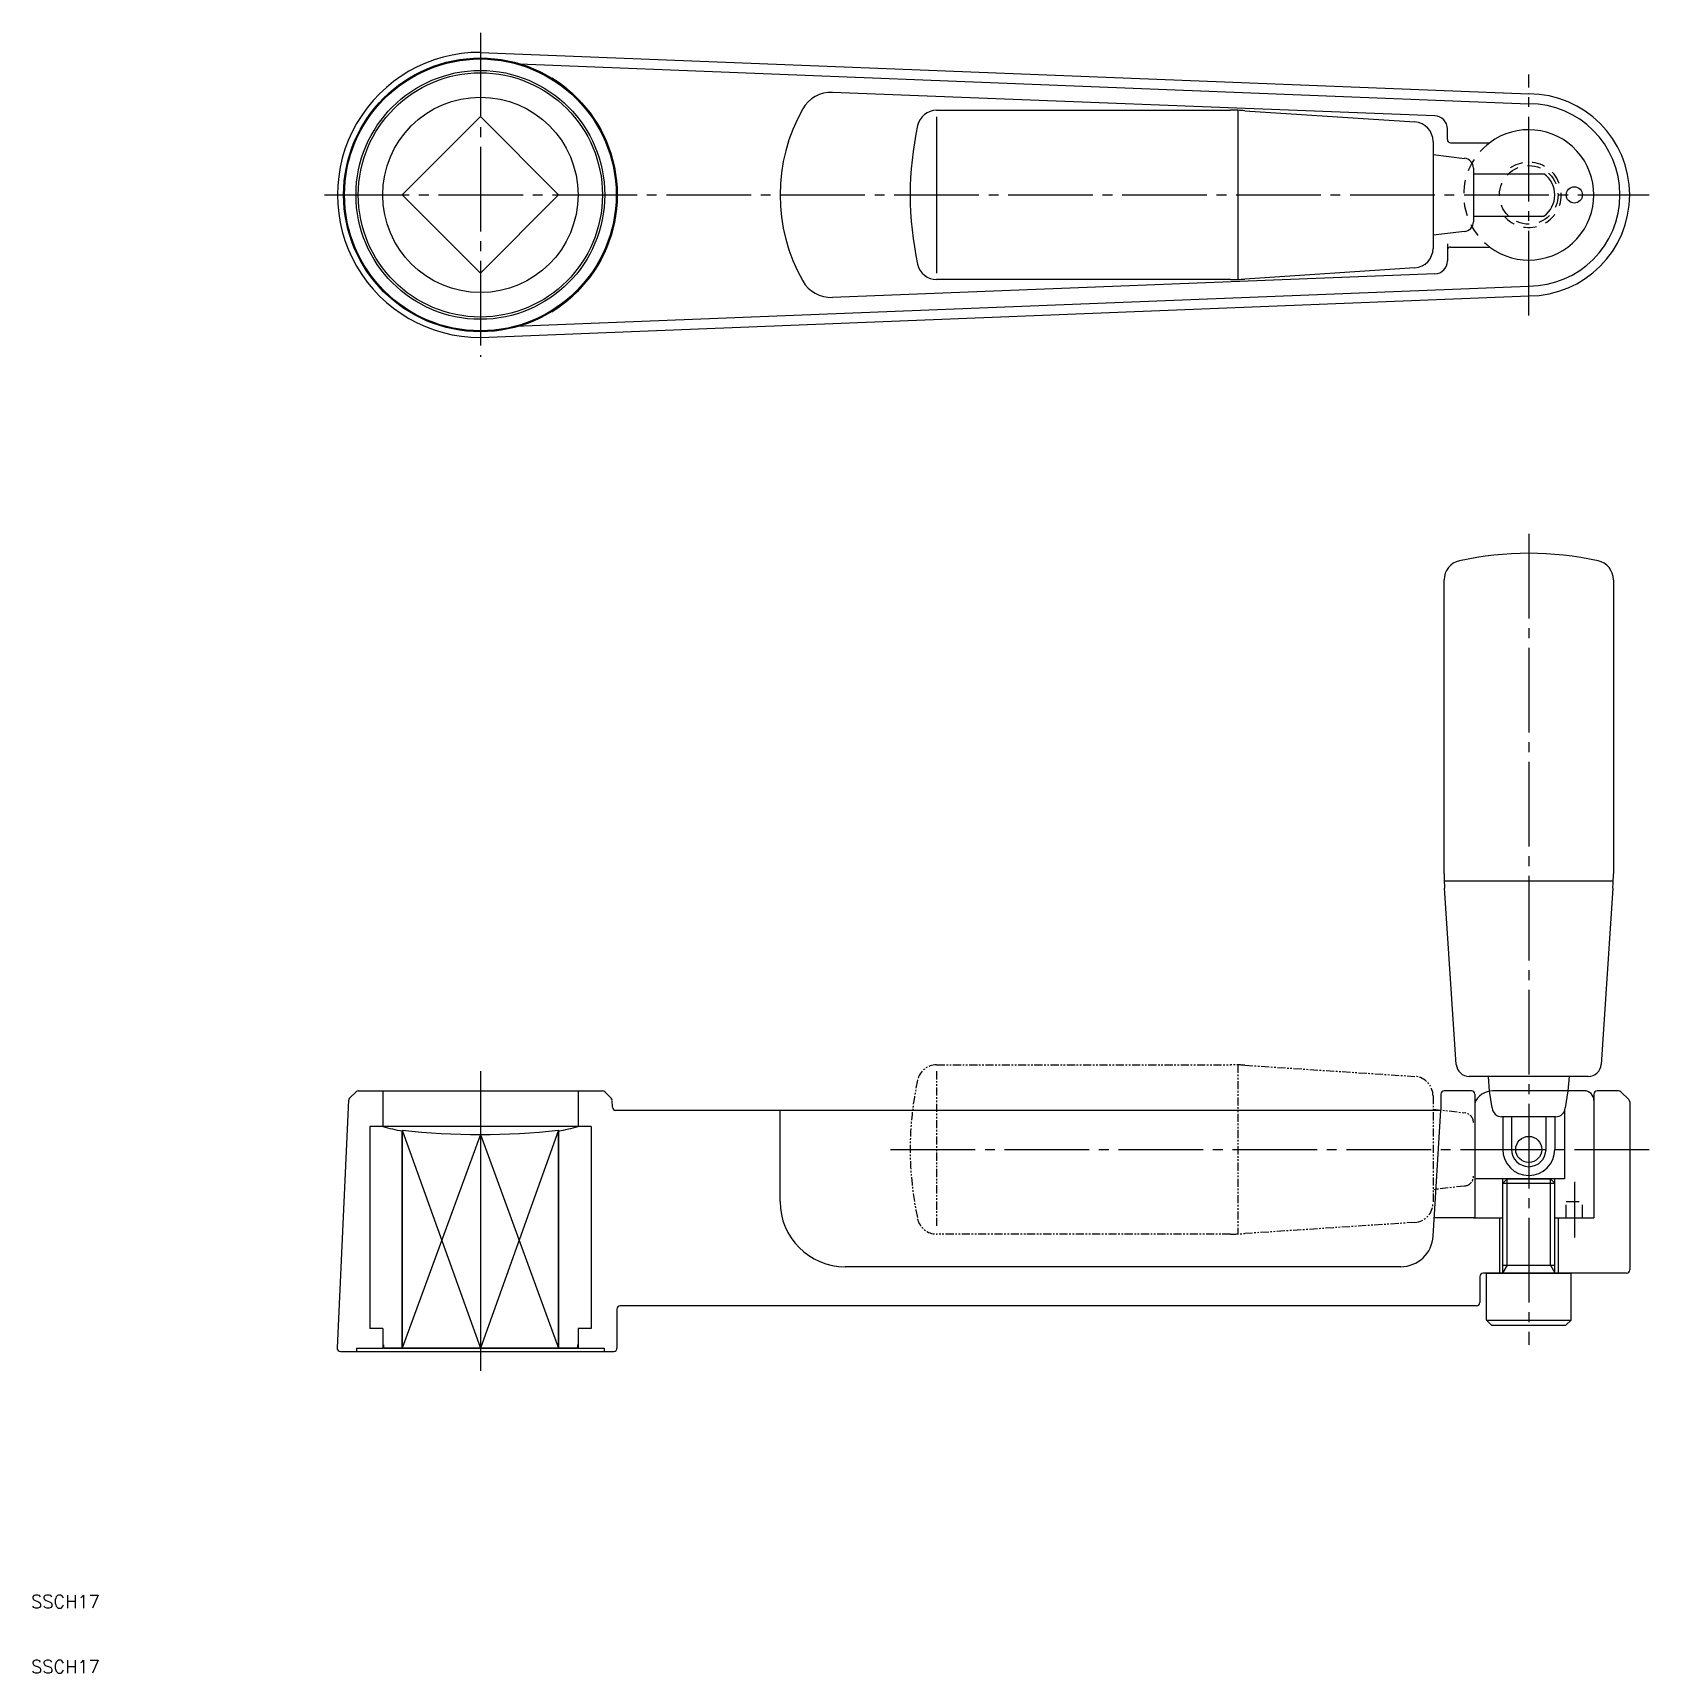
# Model space of a CAD drawing. Extents: x 25 to 273, y 77 to 329.
import ezdxf

# ---------------------------------------------------------------- set-up
doc = ezdxf.new("R2010")
doc.units = 0
for name, pattern in [('CENTER', [17.5, 13, -1.5, 1.5, -1.5]), ('DASHED', [3.5, 2, -1.5]), ('PHANTOM', [2.5, 1.25, -0.25, 0.25, -0.25, 0.25, -0.25])]:
    doc.linetypes.add(name, pattern=pattern)
doc.layers.get('0').update_dxf_attribs({"linetype": 'CONTINUOUS'})
doc.layers.add('CENTER', color=1, linetype='CENTER')
doc.styles.get("Standard").update_dxf_attribs({"font": 'txt.shx', "bigfont": '@extfont2.shx'})

msp = doc.modelspace()

# ---------------------------------------------------------------- linework, layer by layer
at = {"color": 7, "linetype": 'CONTINUOUS'}
for p, q in [((93.33, 325.69), (254.33, 319.31)), ((94.28, 325.67), (94.28, 325.67)), ((99.31, 323.95), (254.27, 317.81)), ((239.91, 315.92), (147.38, 319.54)), ((93.33, 315.83), (81.31, 303.81)), ((105.35, 303.81), (93.33, 315.83)), ((163.4, 316.81), (208.52, 316.81)), ((163.4, 315.81), (163.4, 291.81)), ((209.63, 316.79), (209.63, 290.83)), ((210.73, 316.73), (236.85, 315.02)), ((241.83, 312.31), (241.83, 313.94)), ((239.63, 312.02), (239.63, 295.6)), ((239.63, 310.01), (244.45, 309.42)), ((242.33, 311.81), (248.33, 311.81)), ((245.83, 307.93), (245.83, 299.69)), ((245.83, 307.06), (256.66, 307.06)), ((81.31, 303.81), (93.33, 291.79)), ((93.33, 291.79), (105.35, 303.81)), ((245.83, 300.56), (256.66, 300.56)), ((244.45, 298.2), (239.63, 297.61)), ((241.83, 296.31), (241.83, 293.68)), ((241.83, 295.31), (241.83, 293.68)), ((242.33, 295.81), (248.33, 295.81)), ((236.85, 292.6), (210.73, 290.89)), ((98.66, 283.64), (254.27, 289.81)), ((239.91, 291.7), (147.38, 288.08)), ((208.52, 290.81), (163.4, 290.81)), ((93.33, 281.93), (254.33, 288.31)), ((241.33, 199.6), (241.33, 244.71)), ((267.33, 244.71), (267.33, 199.6)), ((267.31, 198.49), (241.35, 198.49)), ((243.19, 170.34), (241.41, 197.38)), ((267.25, 197.38), (265.46, 170.34)), ((74.58, 166.29), (112.08, 166.29)), ((78.33, 166.29), (78.33, 160.79)), ((108.33, 166.29), (108.33, 160.79)), ((245.53, 166.29), (241.33, 166.29)), ((263.47, 168.49), (245.19, 168.49)), ((248.31, 166.25), (248.13, 168.49)), ((248.71, 163.66), (248.31, 166.25)), ((262.83, 166.29), (248.83, 166.29)), ((260.34, 166.29), (259.94, 163.66)), ((260.53, 168.49), (260.34, 166.29)), ((263.12, 166.29), (263.16, 166.25)), ((263.12, 166.29), (263.16, 166.25)), ((268.12, 166.29), (264.83, 166.29)), ((73.07, 164.83), (71.33, 126.81)), ((74.23, 166.15), (73.22, 165.16)), ((112.43, 166.15), (113.43, 165.17)), ((113.61, 163.78), (113.58, 164.82)), ((240.83, 165.79), (240.83, 163.29)), ((246.03, 165.79), (246.03, 146.79)), ((264.33, 165.79), (264.33, 146.79)), ((264.33, 164.79), (264.33, 146.79)), ((269.68, 164.94), (268.47, 166.14)), ((269.83, 164.58), (269.83, 138.79)), ((114.11, 163.29), (240.83, 163.29)), ((139.35, 149.29), (139.35, 163.29)), ((239.66, 143.99), (240.83, 163.29)), ((258.45, 162.29), (250.21, 162.29)), ((250.33, 162.29), (250.33, 157.29)), ((251.68, 162.29), (251.68, 157.29)), ((256.97, 162.29), (256.97, 157.29)), ((258.33, 162.29), (258.33, 157.29)), ((259.83, 163.2), (259.83, 152.79)), ((110.33, 160.79), (76.33, 160.79)), ((76.33, 160.79), (76.33, 129.79)), ((81.31, 160.24), (81.31, 126.79)), ((81.31, 126.79), (81.31, 159.93)), ((93.33, 159.93), (93.33, 126.79)), ((105.35, 160.24), (105.35, 126.79)), ((105.35, 126.79), (105.35, 159.93)), ((110.33, 160.79), (110.33, 129.79)), ((259.83, 152.79), (246.03, 152.79)), ((250.33, 138.29), (250.33, 152.79)), ((250.33, 152.11), (251.01, 152.79)), ((250.33, 152.11), (258.33, 152.11)), ((251.01, 152.79), (257.65, 152.79)), ((258.33, 152.11), (257.65, 152.79)), ((258.33, 138.29), (258.33, 152.79)), ((246.03, 146.79), (239.83, 146.79)), ((245.83, 146.79), (250.33, 146.79)), ((249.83, 146.79), (249.83, 138.29)), ((258.33, 146.79), (264.33, 146.79)), ((258.83, 146.79), (258.83, 138.29)), ((234.67, 139.29), (149.35, 139.29)), ((250.33, 139.54), (258.33, 139.54)), ((246.83, 137.79), (246.83, 133.79)), ((269.33, 138.29), (247.33, 138.29)), ((247.83, 138.29), (260.83, 138.29)), ((247.83, 131.09), (247.83, 138.29)), ((260.83, 131.09), (260.83, 138.29)), ((114.31, 132.79), (114.31, 126.8)), ((246.33, 133.29), (114.81, 133.29)), ((247.83, 131.09), (260.83, 131.09)), ((247.83, 131.09), (248.63, 130.29)), ((260.83, 131.09), (260.03, 130.29)), ((78.33, 129.79), (76.33, 129.79)), ((78.33, 129.79), (78.33, 126.79)), ((110.33, 129.79), (108.33, 129.79)), ((108.33, 129.79), (108.33, 126.79)), ((248.63, 130.29), (260.03, 130.29)), ((71.83, 126.29), (113.81, 126.29)), ((74.33, 126.79), (74.33, 126.29)), ((74.33, 126.79), (78.33, 126.79)), ((78.33, 127.29), (78.33, 126.79)), ((78.33, 127.29), (78.43, 127.29)), ((108.33, 126.79), (78.33, 126.79)), ((78.43, 127.29), (78.43, 126.79)), ((78.43, 126.79), (108.23, 126.79)), ((108.23, 127.29), (108.23, 126.79)), ((108.23, 127.29), (108.33, 127.29)), ((108.33, 127.29), (108.33, 126.79)), ((108.33, 126.79), (112.33, 126.79)), ((112.33, 126.79), (112.33, 126.29))]:
    msp.add_line(p, q, dxfattribs=at)
at = {"color": 3, "linetype": 'PHANTOM'}
for p, q in [((163.4, 170.29), (208.52, 170.29)), ((163.4, 169.29), (163.4, 145.29)), ((209.63, 170.27), (209.63, 144.31)), ((210.73, 170.21), (236.85, 168.5)), ((239.63, 165.5), (239.63, 149.08)), ((239.63, 163.49), (244.45, 162.9)), ((244.45, 151.67), (239.63, 151.09)), ((236.85, 146.08), (210.73, 144.37)), ((208.52, 144.29), (163.4, 144.29))]:
    msp.add_line(p, q, dxfattribs=at)
at = {"color": 3, "linetype": 'CONTINUOUS'}
for p, q in [((81.31, 160.24), (93.33, 126.79)), ((93.33, 159.59), (81.31, 126.79)), ((105.35, 160.24), (93.33, 126.79)), ((93.33, 159.59), (105.35, 126.79)), ((251.01, 139.54), (251.01, 152.79)), ((257.65, 139.54), (257.65, 152.79)), ((251.01, 139.54), (250.33, 138.37)), ((257.65, 139.54), (258.33, 138.36))]:
    msp.add_line(p, q, dxfattribs=at)
at = {"color": 3, "linetype": 'DASHED'}
for p, q in [((260.08, 149.29), (262.58, 149.29)), ((260.08, 146.79), (260.08, 149.29)), ((262.58, 146.79), (262.58, 149.29))]:
    msp.add_line(p, q, dxfattribs=at)
at = {"color": 7, "linetype": 'CONTINUOUS'}
for centre, radius in [((93.33, 303.81), 21.01), ((93.33, 303.81), 20.86), ((93.33, 303.81), 19.1), ((93.33, 303.81), 18.75), ((93.33, 303.81), 15), ((261.33, 303.81), 1.25), ((254.33, 157.29), 2)]:
    msp.add_circle(centre, radius, dxfattribs=at)
at = {"color": 3, "linetype": 'DASHED'}
msp.add_circle((254.33, 303.81), 4.5, dxfattribs=at)
at = {"color": 7, "linetype": 'CONTINUOUS'}
for centre, radius, start, end in [((93.27, 303.81), 21.88, 89.8547, 270.1453), ((93.33, 303.81), 21.02, 301.4502, 58.5498), ((147.18, 314.55), 5, 87.731, 150.4217), ((254.33, 303.81), 15.5, 270, 90), ((254.33, 303.81), 14, 270, 90), ((166.1, 303.81), 26.75, 150.4217, 209.5783), ((163.4, 313.81), 3, 90, 167.7155), ((208.52, 286.81), 30, 85.7636, 90), ((236.63, 312.02), 3, 0, 85.7636), ((239.83, 313.94), 2, 0, 87.731), ((209.33, 303.81), 50, 167.7155, 192.2845), ((242.33, 312.31), 0.5, 180, 270), ((254.33, 303.81), 10, 233.1301, 126.8699), ((244.33, 307.93), 1.5, 0, 85.2364), ((254.33, 303.81), 4, 305.6591, 54.3409), ((244.33, 299.69), 1.5, 274.7636, 0), ((236.63, 295.6), 3, 274.2364, 0), ((242.33, 295.31), 0.5, 90, 180), ((163.4, 293.81), 3, 192.2845, 270), ((239.83, 293.68), 2, 272.269, 0), ((147.18, 293.07), 5, 209.5783, 272.269), ((208.52, 320.81), 30, 270, 274.2364), ((244.33, 244.71), 3, 102.2845, 180), ((254.33, 198.79), 50, 77.7155, 102.2845), ((264.33, 244.71), 3, 0, 77.7155), ((271.33, 199.6), 30, 180, 184.2364), ((237.33, 199.6), 30, 355.7636, 0), ((245.19, 170.49), 2, 184.2364, 270), ((263.47, 170.49), 2, 270, 355.7636), ((74.58, 165.79), 0.5, 90, 134.2502), ((112.08, 165.79), 0.5, 45.7498, 90), ((241.33, 165.79), 0.5, 90, 180), ((245.53, 165.79), 0.5, 0, 90), ((248.83, 163.29), 3, 90, 158.9605), ((262.83, 164.79), 1.5, 0, 90), ((264.83, 165.79), 0.5, 90, 180), ((268.12, 165.79), 0.5, 45, 90), ((73.57, 164.8), 0.5, 134.2502, 177.3787), ((113.08, 164.81), 0.5, 1.5, 45.7498), ((114.11, 163.79), 0.5, 181.5, 270), ((269.33, 164.58), 0.5, 0, 45), ((250.21, 163.79), 1.5, 184.7636, 270), ((258.45, 163.79), 1.5, 270, 355.2364), ((89.83, 204.12), 44.83, 255.1372, 259.044), ((93.33, 270.93), 111.34, 263.8018, 276.1982), ((96.83, 204.12), 44.83, 280.956, 284.8628), ((254.33, 157.29), 4, 180, 0), ((254.33, 157.29), 2.65, 180, 0), ((149.35, 149.29), 10, 180, 270), ((234.67, 144.29), 5, 270, 356.5318), ((269.33, 138.79), 0.5, 270, 0), ((247.33, 137.79), 0.5, 90, 180), ((246.33, 133.79), 0.5, 270, 0), ((114.81, 132.79), 0.5, 90, 180), ((71.83, 126.79), 0.5, 177.3787, 270), ((113.81, 126.79), 0.5, 270, 1.5)]:
    msp.add_arc(centre, radius, start, end, dxfattribs=at)
at = {"color": 3, "linetype": 'DASHED'}
for radius, start, end in [(10, 126.8699, 233.1301), (5, 220.5416, 139.4584)]:
    msp.add_arc((254.33, 303.81), radius, start, end, dxfattribs=at)
at = {"color": 3, "linetype": 'PHANTOM'}
for centre, radius, start, end in [((163.4, 167.29), 3, 90, 167.7155), ((208.52, 140.29), 30, 85.7636, 90), ((209.33, 157.29), 50, 167.7155, 192.2845), ((236.63, 165.5), 3, 0, 85.7636), ((244.33, 161.41), 1.5, 0, 85.2364), ((244.33, 153.17), 1.5, 274.7636, 0), ((236.63, 149.08), 3, 274.2364, 0), ((163.4, 147.29), 3, 192.2845, 270), ((208.52, 174.29), 30, 270, 274.2364)]:
    msp.add_arc(centre, radius, start, end, dxfattribs=at)
at = {"layer": 'CENTER', "color": 1, "linetype": 'CENTER'}
for p, q in [((93.33, 328.69), (93.33, 278.93)), ((254.33, 285.31), (254.33, 322.31)), ((69.39, 303.81), (272.83, 303.81)), ((254.33, 251.79), (254.33, 127.29)), ((93.33, 169.29), (93.33, 123.29)), ((156.33, 157.29), (272.83, 157.29)), ((261.33, 152.29), (261.33, 143.79))]:
    msp.add_line(p, q, dxfattribs=at)

# ---------------------------------------------------------------- texts
at = {"color": 7, "linetype": 'CONTINUOUS'}
for p in [(24.34, 86.89), (24.34, 76.89)]:
    msp.add_text('SSCH17', height=2, dxfattribs=at).set_placement(p)

doc.saveas('drawing.dxf')
